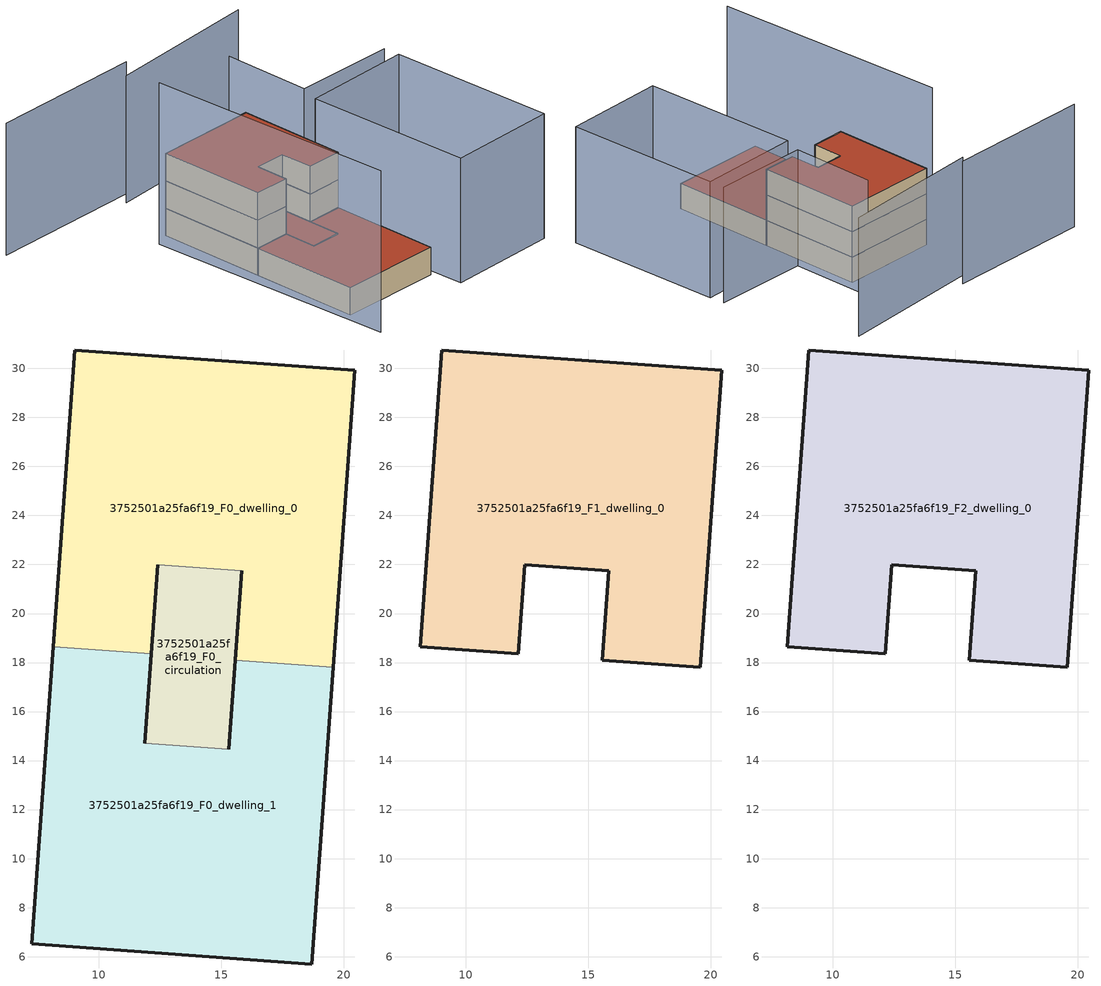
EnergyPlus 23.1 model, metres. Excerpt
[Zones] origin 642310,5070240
3752501a25fa6f19_F0_dwelling_0
 floor ground (EU_floor_Construction): 19.56,17.81 20.44,29.92 9.02,30.75 8.14,18.64 12.14,18.35 12.4,21.98 15.83,21.74 15.57,18.1 z0
 wall outside (EU_wall_Construction): 15.57,18.1 15.83,21.74 / 12.4,21.98 12.14,18.35 / 8.14,18.64 9.02,30.75 20.44,29.92 19.56,17.81 z0:3
 wall to 3752501a25fa6f19_F0_dwelling_1 (EU_wall_Construction): 19.56,17.81 15.57,18.1 / 12.14,18.35 8.14,18.64 z0:3
 wall to 3752501a25fa6f19_F0_circulation (EU_wall_Construction): 15.83,21.74 12.4,21.98 z0:3
3752501a25fa6f19_F0_dwelling_1
 floor ground (EU_floor_Construction): 18.69,5.7 19.56,17.81 15.57,18.1 15.3,14.47 11.88,14.72 12.14,18.35 8.14,18.64 7.27,6.53 z0
 wall outside (EU_wall_Construction): 12.14,18.35 11.88,14.72 / 15.3,14.47 15.57,18.1 / 19.56,17.81 18.69,5.7 7.27,6.53 8.14,18.64 z0:3
 wall to 3752501a25fa6f19_F0_circulation (EU_wall_Construction): 11.88,14.72 15.3,14.47 z0:3
 roof outside (EU_roof_Construction): 19.56,17.81 18.69,5.7 7.27,6.53 8.14,18.64 12.14,18.35 11.88,14.72 15.3,14.47 15.57,18.1 z3
3752501a25fa6f19_F0_circulation
 floor ground (EU_floor_Construction): 15.3,14.47 15.83,21.74 12.4,21.98 11.88,14.72 z0
 wall outside (EU_wall_Construction): 15.83,21.74 15.3,14.47 / 11.88,14.72 12.4,21.98 z0:3
 roof outside (EU_roof_Construction): 15.83,21.74 15.3,14.47 11.88,14.72 12.4,21.98 z3
3752501a25fa6f19_F1_dwelling_0
 floor to 3752501a25fa6f19_F0_dwelling_0 (EU_floor_Construction): 19.56,17.81 20.44,29.92 9.02,30.75 8.14,18.64 12.14,18.35 12.4,21.98 15.83,21.74 15.57,18.1 z3
 wall outside (EU_wall_Construction): 19.56,17.81 15.57,18.1 15.83,21.74 12.4,21.98 12.14,18.35 8.14,18.64 9.02,30.75 20.44,29.92 19.56,17.81 z3:6
3752501a25fa6f19_F2_dwelling_0
 floor to 3752501a25fa6f19_F1_dwelling_0 (EU_floor_Construction): 19.56,17.81 20.44,29.92 9.02,30.75 8.14,18.64 12.14,18.35 12.4,21.98 15.83,21.74 15.57,18.1 z6
 wall outside (EU_wall_Construction): 19.56,17.81 15.57,18.1 15.83,21.74 12.4,21.98 12.14,18.35 8.14,18.64 9.02,30.75 20.44,29.92 19.56,17.81 z6:9
 roof outside (EU_roof_Construction): 20.44,29.92 19.56,17.81 15.57,18.1 15.83,21.74 12.4,21.98 12.14,18.35 8.14,18.64 9.02,30.75 z9
shading: 32.27,22.27 20.97,23.13 / 20.97,23.13 21.72,33.02 / 32.19,20.46 31.36,1.86 / 31.36,1.86 19.15,2.41 / 19.15,2.41 19.98,21.01 / 19.98,21.01 32.19,20.46 z0:13.6; 7.29,30.12 6.39,2.11 z0:17.6; 29.27,37.89 11.96,37.89 z0:13.9; 13.46,39.09 -3.72,40.25 z0:14.4
[Building]
EU S2 Campaign: North Axis=0; Terrain=City; Solar Distribution=FullExterior
[Site:Location]
Lyon-Bron: Latitude=45.75; Longitude=5; Time Zone=1; Elevation=198
[SizingPeriod:WeatherFileDays]
AnnualSizingPeriod: Begin Month=1; Begin Day of Month=1; End Month=12; End Day of Month=31; Day of Week for Start Day=Monday; Use Weather File Daylight Saving Period=No; Use Weather File Rain and Snow Indicators=No
[MATERIAL]
EU_InternalMass_Material: Roughness=MediumRough; Thickness=0.1; Conductivity=1; Density=1800; Specific Heat=900; Thermal Absorptance=0.9; Solar Absorptance=0.7; Visible Absorptance=0.7
[MATERIAL:NOMASS] Roughness=MediumRough; Thermal Absorptance=0.9; Solar Absorptance=0.7; Visible Absorptance=0.7
Name | Thermal Resistance
EU_wall_NoMass | 0.87146
EU_roof_NoMass | 0.842276
EU_floor_NoMass | 0.496999
[CONSTRUCTION]
EU_wall_Construction: EU_wall_NoMass
EU_roof_Construction: EU_roof_NoMass
EU_floor_Construction: EU_floor_NoMass
EU_InternalMass_Construction: EU_InternalMass_Material
[ZONE] Type=1; Multiplier=1; Ceiling Height=autocalculate; Floor Area=autocalculate; Part of Total Floor Area=Yes
Name | Volume
3752501a25fa6f19_F0_dwelling_0 | 379.617
3752501a25fa6f19_F1_dwelling_0; 3752501a25fa6f19_F2_dwelling_0 | 379.616
3752501a25fa6f19_F0_dwelling_1 | 379.63
3752501a25fa6f19_F0_circulation | 75.082
[INTERNALMASS] Construction=EU_InternalMass_Construction
Name | Zone or ZoneList | Surface Area
3752501a25fa6f19_F0_dwelling_0_EU_InternalMass | 3752501a25fa6f19_F0_dwelling_0 | 126.539
3752501a25fa6f19_F0_dwelling_1_EU_InternalMass | 3752501a25fa6f19_F0_dwelling_1 | 126.539
3752501a25fa6f19_F1_dwelling_0_EU_InternalMass | 3752501a25fa6f19_F1_dwelling_0 | 277.71
3752501a25fa6f19_F2_dwelling_0_EU_InternalMass | 3752501a25fa6f19_F2_dwelling_0 | 277.71
[OTHEREQUIPMENT] Fuel Type=Electricity; Design Level Calculation Method=Watts/Area; Power per Zone Floor Area=1; Fraction Latent=0; Fraction Radiant=0; Fraction Lost=0; Carbon Dioxide Generation Rate=0; EndUse Subcategory=EU_Step8_InternalGains
Name | Zone or ZoneList or Space or SpaceList | Schedule
EU_Step8_InternalGain_3752501a25fa6f19_F0_dwelling_0_f000 | 3752501a25fa6f19_F0_dwelling_0 | EU_Step8_GainSchedule_3752501a25fa6f19_F0_dwelling_0_f000
EU_Step8_InternalGain_3752501a25fa6f19_F0_dwelling_1_f000 | 3752501a25fa6f19_F0_dwelling_1 | EU_Step8_GainSchedule_3752501a25fa6f19_F0_dwelling_1_f000
EU_Step8_InternalGain_3752501a25fa6f19_F1_dwelling_0_f000 | 3752501a25fa6f19_F1_dwelling_0 | EU_Step8_GainSchedule_3752501a25fa6f19_F1_dwelling_0_f000
EU_Step8_InternalGain_3752501a25fa6f19_F2_dwelling_0_f000 | 3752501a25fa6f19_F2_dwelling_0 | EU_Step8_GainSchedule_3752501a25fa6f19_F2_dwelling_0_f000
[ZONEINFILTRATION:DESIGNFLOWRATE]
EU_Circulation_Infiltration_3752501a25fa6f19_F0_circulation: Zone or ZoneList or Space or SpaceList=3752501a25fa6f19_F0_circulation; Schedule=EU_AlwaysOn; Design Flow Rate Calculation Method=Flow/Area; Flow Rate per Floor Area=0.0005; Constant Term Coefficient=1; Temperature Term Coefficient=0; Velocity Term Coefficient=0; Velocity Squared Term Coefficient=0
[ZONEVENTILATION:DESIGNFLOWRATE] Schedule=EU_AlwaysOn; Design Flow Rate Calculation Method=AirChanges/Hour; Air Changes per Hour=0.425; Ventilation Type=Natural; Fan Pressure Rise=0; Fan Total Efficiency=1; Constant Term Coefficient=1; Temperature Term Coefficient=0; Velocity Term Coefficient=0; Velocity Squared Term Coefficient=0; Minimum Indoor Temperature=-100; Maximum Indoor Temperature=100; Delta Temperature=-100; Minimum Outdoor Temperature=-100; Maximum Outdoor Temperature=100; Maximum Wind Speed=40
Name | Zone or ZoneList or Space or SpaceList
EU_ConstantAir_3752501a25fa6f19_F0_dwelling_0 | 3752501a25fa6f19_F0_dwelling_0
EU_ConstantAir_3752501a25fa6f19_F0_dwelling_1 | 3752501a25fa6f19_F0_dwelling_1
EU_ConstantAir_3752501a25fa6f19_F1_dwelling_0 | 3752501a25fa6f19_F1_dwelling_0
EU_ConstantAir_3752501a25fa6f19_F2_dwelling_0 | 3752501a25fa6f19_F2_dwelling_0
[HVACTEMPLATE:THERMOSTAT] Constant Heating Setpoint=20; Constant Cooling Setpoint=50
EU_HeatOnly_3752501a25fa6f19_F0_dwelling_0; EU_HeatOnly_3752501a25fa6f19_F0_dwelling_1; EU_HeatOnly_3752501a25fa6f19_F1_dwelling_0; EU_HeatOnly_3752501a25fa6f19_F2_dwelling_0
[HVACTEMPLATE:ZONE:IDEALLOADSAIRSYSTEM] System Availability Schedule=EU_AlwaysOn; Maximum Heating Supply Air Temperature=50; Minimum Cooling Supply Air Temperature=13; Maximum Heating Supply Air Humidity Ratio=0.0156; Minimum Cooling Supply Air Humidity Ratio=0.0077; Heating Limit=NoLimit; Cooling Limit=NoLimit; Heating Availability Schedule=EU_AlwaysOn; Cooling Availability Schedule=EU_CoolingOff; Dehumidification Control Type=ConstantSensibleHeatRatio; Cooling Sensible Heat Ratio=0.7; Dehumidification Setpoint=60; Humidification Control Type=None; Humidification Setpoint=30; Outdoor Air Method=None; Outdoor Air Flow Rate per Person=0.00944; Outdoor Air Flow Rate per Zone Floor Area=0; Outdoor Air Flow Rate per Zone=0; Demand Controlled Ventilation Type=None; Outdoor Air Economizer Type=NoEconomizer; Heat Recovery Type=None; Sensible Heat Recovery Effectiveness=0.7; Latent Heat Recovery Effectiveness=0.65
Name | Template Thermostat
3752501a25fa6f19_F0_dwelling_0 | EU_HeatOnly_3752501a25fa6f19_F0_dwelling_0
3752501a25fa6f19_F0_dwelling_1 | EU_HeatOnly_3752501a25fa6f19_F0_dwelling_1
3752501a25fa6f19_F1_dwelling_0 | EU_HeatOnly_3752501a25fa6f19_F1_dwelling_0
3752501a25fa6f19_F2_dwelling_0 | EU_HeatOnly_3752501a25fa6f19_F2_dwelling_0
[SIZING:ZONE] Zone Cooling Design Supply Air Temperature Input Method=SupplyAirTemperature; Zone Cooling Design Supply Air Temperature=13; Zone Heating Design Supply Air Temperature Input Method=SupplyAirTemperature; Zone Heating Design Supply Air Temperature=50; Zone Cooling Design Supply Air Humidity Ratio=0.008; Zone Heating Design Supply Air Humidity Ratio=0.008; Cooling Design Air Flow Method=DesignDay; Cooling Design Air Flow Rate=0; Cooling Minimum Air Flow per Zone Floor Area=0.000762; Cooling Minimum Air Flow=0; Cooling Minimum Air Flow Fraction=0.2; Heating Design Air Flow Method=DesignDay; Heating Design Air Flow Rate=0; Heating Maximum Air Flow per Zone Floor Area=0.002032; Heating Maximum Air Flow=0.141576; Heating Maximum Air Flow Fraction=0.3; Account for Dedicated Outdoor Air System=No; Dedicated Outdoor Air System Control Strategy=NeutralSupplyAir; Dedicated Outdoor Air Low Setpoint Temperature for Design=autosize; Dedicated Outdoor Air High Setpoint Temperature for Design=autosize; Zone Load Sizing Method=Sensible Load Only No Latent Load; Zone Latent Cooling Design Supply Air Humidity Ratio Input Method=HumidityRatioDifference; Zone Cooling Design Supply Air Humidity Ratio Difference=0.005; Zone Latent Heating Design Supply Air Humidity Ratio Input Method=HumidityRatioDifference; Zone Humidification Design Supply Air Humidity Ratio Difference=0.005
3752501a25fa6f19_F0_dwelling_0; 3752501a25fa6f19_F0_dwelling_1; 3752501a25fa6f19_F1_dwelling_0; 3752501a25fa6f19_F2_dwelling_0
[SCHEDULE:CONSTANT]
Name | Hourly Value
EU_AlwaysOn | 1
EU_CoolingOff | 0
[SCHEDULE:FILE] Column Number=1; Rows to Skip at Top=0; Number of Hours of Data=8760; Column Separator=Comma; Interpolate to Timestep=No; Minutes per Item=60; Adjust Schedule for Daylight Savings=Yes
Name | File
EU_Step8_GainSchedule_3752501a25fa6f19_F0_dwelling_0_f000 | ../../schedules/3752501a25fa6f19/3752501a25fa6f19_F0_dwelling_0_f000_gain.csv
EU_Step8_GainSchedule_3752501a25fa6f19_F0_dwelling_1_f000 | ../../schedules/3752501a25fa6f19/3752501a25fa6f19_F0_dwelling_1_f000_gain.csv
EU_Step8_GainSchedule_3752501a25fa6f19_F1_dwelling_0_f000 | ../../schedules/3752501a25fa6f19/3752501a25fa6f19_F1_dwelling_0_f000_gain.csv
EU_Step8_GainSchedule_3752501a25fa6f19_F2_dwelling_0_f000 | ../../schedules/3752501a25fa6f19/3752501a25fa6f19_F2_dwelling_0_f000_gain.csv
